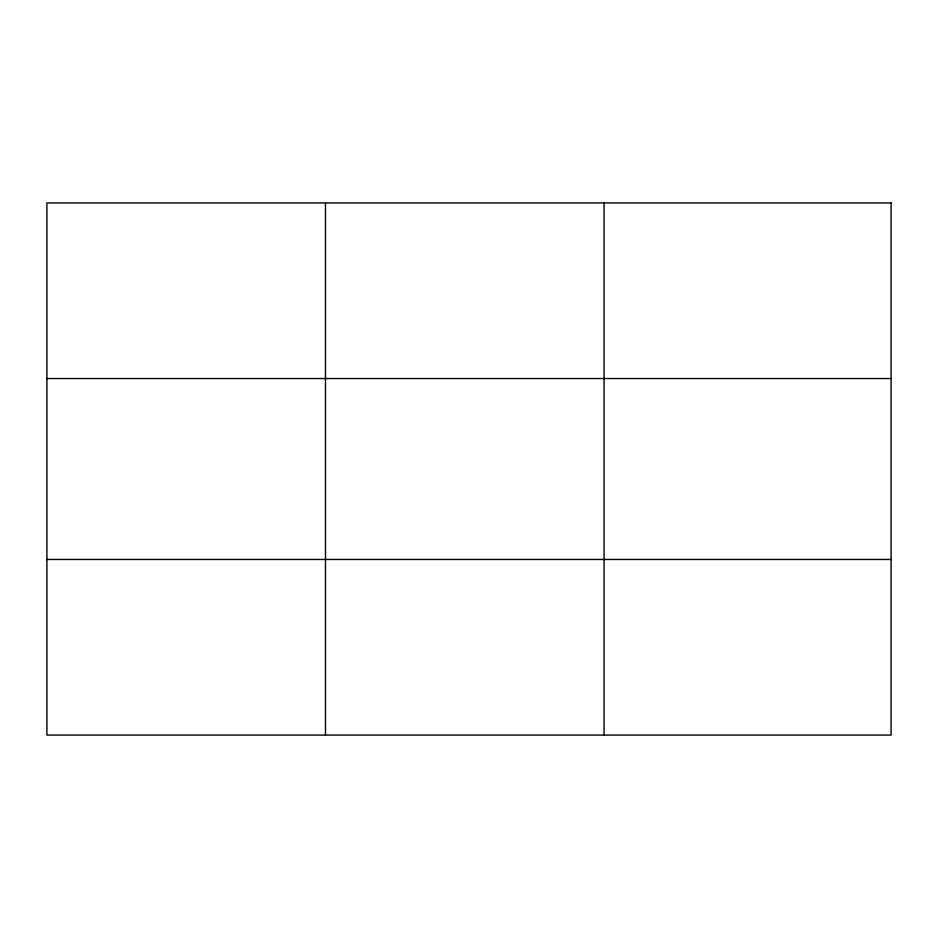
<?xml version="1.0" encoding="UTF-8"?>
<svg xmlns="http://www.w3.org/2000/svg" width="938" height="938" viewBox="0 0 938 938"><rect width="100%" height="100%" fill="white"/><g stroke="black" fill="none" stroke-linecap="round" stroke-linejoin="round"><path stroke-width="1.41" d="M325.486 202.936L325.486 735.064M604.072 202.936L604.072 735.064M46.9 378.542L891.1 378.542M46.9 559.458L891.1 559.458M891.1 202.936L891.1 735.064L46.9 735.064L46.9 202.936L891.1 202.936"/></g></svg>
